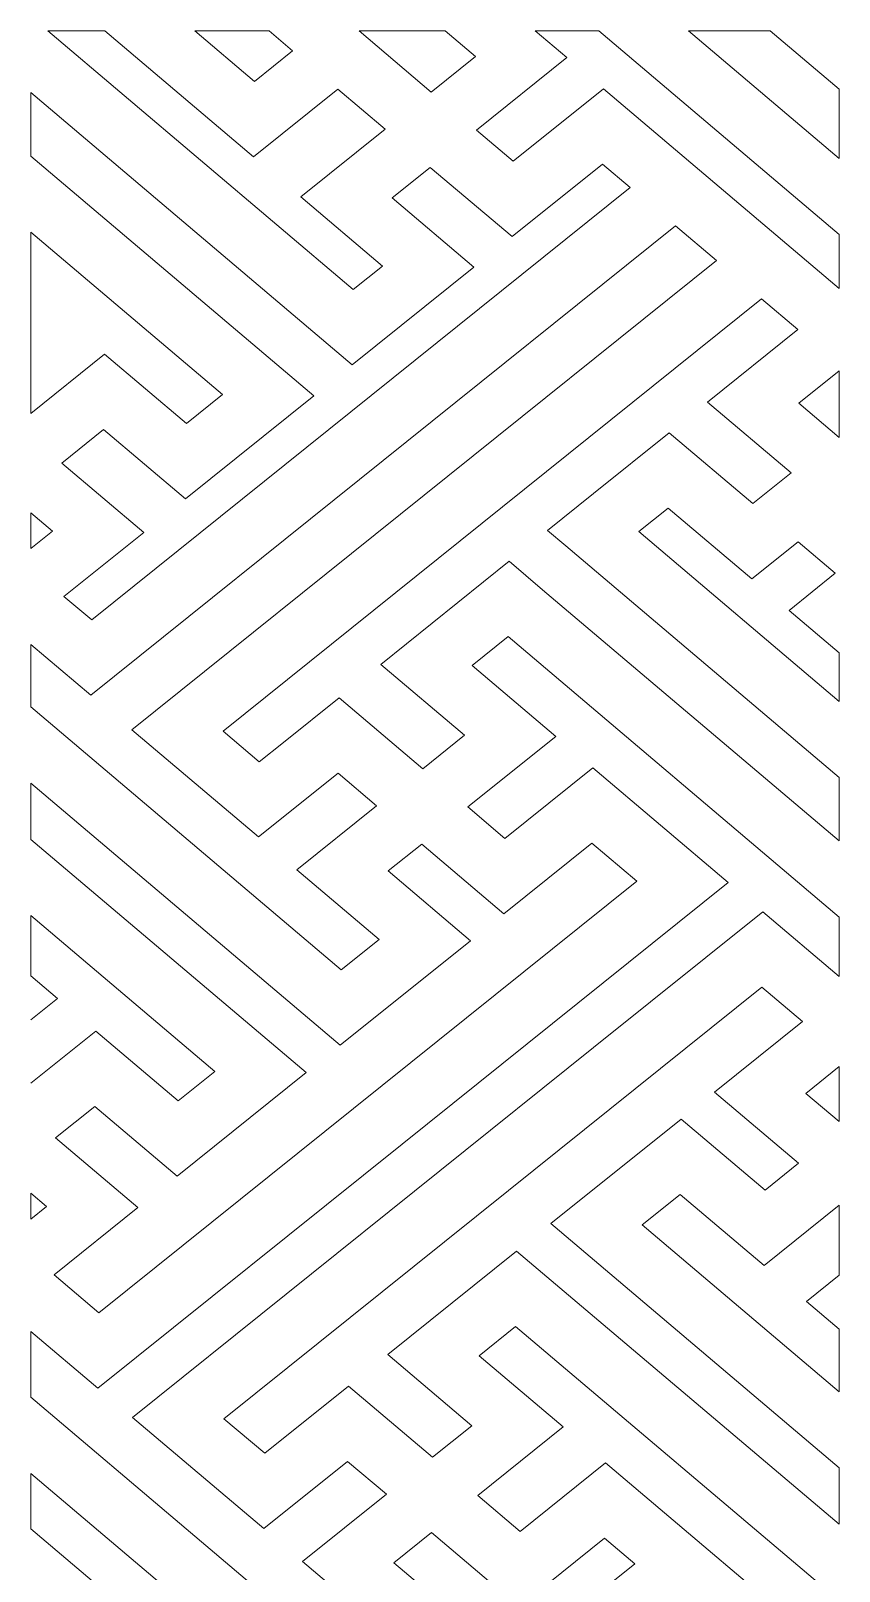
# Model space of a CAD drawing. Header units: centimetres. Extents: x -23.3 to 23.3, y -39.9 to 39.9.
# Drawn here: x 2.43 to 23.3, y 0.16 to 39.9 of the extents above; entities that cross this region are included whole.
import ezdxf

# ---------------------------------------------------------------- set-up
doc = ezdxf.new("R2010")
doc.units = ezdxf.units.CM
doc.header["$MEASUREMENT"] = 0
doc.layers.add('layer 1', color=7, linetype='Continuous')

msp = doc.modelspace()

# ---------------------------------------------------------------- linework, layer by layer
at = {"layer": 'layer 1', "color": 177, "lineweight": 9}
for points, knots in [([(2.87154, 39.89859), (2.87154, 39.89859), (10.75783, 33.22178), (10.75783, 33.22178), (10.75783, 33.22178), (10.75783, 33.22178), (11.51605, 33.83011), (11.51605, 33.83011), (11.51605, 33.83011), (11.51605, 33.83011), (9.405, 35.6174), (9.405, 35.6174), (9.405, 35.6174), (9.405, 35.6174), (11.58103, 37.36331), (11.58103, 37.36331), (11.58103, 37.36331), (11.58103, 37.36331), (10.36047, 38.39668), (10.36047, 38.39668), (10.36047, 38.39668), (10.36047, 38.39668), (8.18444, 36.65077), (8.18444, 36.65077), (8.18444, 36.65077), (8.18444, 36.65077), (4.34832, 39.89856), (4.34832, 39.89856), (4.34832, 39.89856), (4.34832, 39.89856), (2.87154, 39.89859), (2.87154, 39.89859)], [0, 0, 0, 0, 0.11111111, 0.11111111, 0.11111111, 0.11111111, 0.22222222, 0.22222222, 0.22222222, 0.22222222, 0.33333333, 0.33333333, 0.33333333, 0.33333333, 0.44444444, 0.44444444, 0.44444444, 0.44444444, 0.55555556, 0.55555556, 0.55555556, 0.55555556, 0.66666667, 0.66666667, 0.66666667, 0.66666667, 0.77777778, 0.77777778, 0.77777778, 0.77777778, 1, 1, 1, 1]), ([(6.6697, 39.89859), (6.6697, 39.89859), (8.58655, 39.89856), (8.58655, 39.89856), (8.58655, 39.89856), (8.58655, 39.89856), (9.1942, 39.3841), (9.1942, 39.3841), (9.1942, 39.3841), (9.1942, 39.3841), (8.21005, 38.59447), (8.21005, 38.59447), (8.21005, 38.59447), (8.21005, 38.59447), (6.6697, 39.89859), (6.6697, 39.89859)], [0, 0, 0, 0, 0.2, 0.2, 0.2, 0.2, 0.4, 0.4, 0.4, 0.4, 0.6, 0.6, 0.6, 0.6, 1, 1, 1, 1]), ([(10.90794, 39.89859), (10.90794, 39.89859), (13.13441, 39.89856), (13.13441, 39.89856), (13.13441, 39.89856), (13.13441, 39.89856), (13.91608, 39.23676), (13.91608, 39.23676), (13.91608, 39.23676), (13.91608, 39.23676), (12.77293, 38.31961), (12.77293, 38.31961), (12.77293, 38.31961), (12.77293, 38.31961), (10.90794, 39.89859), (10.90794, 39.89859)], [0, 0, 0, 0, 0.2, 0.2, 0.2, 0.2, 0.4, 0.4, 0.4, 0.4, 0.6, 0.6, 0.6, 0.6, 1, 1, 1, 1]), ([(17.21905, 38.40577), (17.21905, 38.40577), (23.30426, 33.25381), (23.30426, 33.25381), (23.30426, 33.25381), (23.30426, 33.25381), (23.30427, 34.64248), (23.30427, 34.64248), (23.30427, 34.64248), (23.30427, 34.64248), (17.09609, 39.89856), (17.09609, 39.89856), (17.09609, 39.89856), (17.09609, 39.89856), (15.45583, 39.89859), (15.45583, 39.89859), (15.45583, 39.89859), (15.45583, 39.89859), (16.27428, 39.20566), (16.27428, 39.20566), (16.27428, 39.20566), (16.27428, 39.20566), (13.93919, 37.33221), (13.93919, 37.33221), (13.93919, 37.33221), (13.93919, 37.33221), (14.88398, 36.5323), (14.88398, 36.5323), (14.88398, 36.5323), (14.88398, 36.5323), (17.21905, 38.40577), (17.21905, 38.40577)], [0, 0, 0, 0, 0.11111111, 0.11111111, 0.11111111, 0.11111111, 0.22222222, 0.22222222, 0.22222222, 0.22222222, 0.33333333, 0.33333333, 0.33333333, 0.33333333, 0.44444444, 0.44444444, 0.44444444, 0.44444444, 0.55555556, 0.55555556, 0.55555556, 0.55555556, 0.66666667, 0.66666667, 0.66666667, 0.66666667, 0.77777778, 0.77777778, 0.77777778, 0.77777778, 1, 1, 1, 1]), ([(19.41749, 39.89859), (19.41749, 39.89859), (23.30432, 36.60784), (23.30432, 36.60784), (23.30432, 36.60784), (23.30432, 36.60784), (23.30427, 38.3909), (23.30427, 38.3909), (23.30427, 38.3909), (23.30427, 38.3909), (21.52351, 39.89856), (21.52351, 39.89856), (21.52351, 39.89856), (21.52351, 39.89856), (19.41749, 39.89859), (19.41749, 39.89859)], [0, 0, 0, 0, 0.2, 0.2, 0.2, 0.2, 0.4, 0.4, 0.4, 0.4, 0.6, 0.6, 0.6, 0.6, 1, 1, 1, 1]), ([(6.42574, 27.82294), (6.42574, 27.82294), (9.73927, 30.48145), (9.73927, 30.48145), (9.73927, 30.48145), (9.73927, 30.48145), (2.43437, 36.66605), (2.43437, 36.66605), (2.43437, 36.66605), (2.43437, 36.66605), (2.43437, 38.30333), (2.43437, 38.30333), (2.43437, 38.30333), (2.43437, 38.30333), (10.73218, 31.2781), (10.73218, 31.2781), (10.73218, 31.2781), (10.73218, 31.2781), (13.87419, 33.799), (13.87419, 33.799), (13.87419, 33.799), (13.87419, 33.799), (11.76316, 35.58629), (11.76316, 35.58629), (11.76316, 35.58629), (11.76316, 35.58629), (12.74729, 36.3759), (12.74729, 36.3759), (12.74729, 36.3759), (12.74729, 36.3759), (14.85835, 34.58861), (14.85835, 34.58861), (14.85835, 34.58861), (14.85835, 34.58861), (17.19341, 36.46209), (17.19341, 36.46209), (17.19341, 36.46209), (17.19341, 36.46209), (17.90859, 35.85658), (17.90859, 35.85658), (17.90859, 35.85658), (17.90859, 35.85658), (4.00674, 24.70284), (4.00674, 24.70284), (4.00674, 24.70284), (4.00674, 24.70284), (3.29156, 25.30833), (3.29156, 25.30833), (3.29156, 25.30833), (3.29156, 25.30833), (5.34926, 26.95925), (5.34926, 26.95925), (5.34926, 26.95925), (5.34926, 26.95925), (3.23821, 28.74655), (3.23821, 28.74655), (3.23821, 28.74655), (3.23821, 28.74655), (4.31471, 29.61022), (4.31471, 29.61022), (4.31471, 29.61022), (4.31471, 29.61022), (6.42574, 27.82294), (6.42574, 27.82294)], [0, 0, 0, 0, 0.05882353, 0.05882353, 0.05882353, 0.05882353, 0.11764706, 0.11764706, 0.11764706, 0.11764706, 0.17647059, 0.17647059, 0.17647059, 0.17647059, 0.23529412, 0.23529412, 0.23529412, 0.23529412, 0.29411765, 0.29411765, 0.29411765, 0.29411765, 0.35294118, 0.35294118, 0.35294118, 0.35294118, 0.41176471, 0.41176471, 0.41176471, 0.41176471, 0.47058824, 0.47058824, 0.47058824, 0.47058824, 0.52941176, 0.52941176, 0.52941176, 0.52941176, 0.58823529, 0.58823529, 0.58823529, 0.58823529, 0.64705882, 0.64705882, 0.64705882, 0.64705882, 0.70588235, 0.70588235, 0.70588235, 0.70588235, 0.76470588, 0.76470588, 0.76470588, 0.76470588, 0.82352941, 0.82352941, 0.82352941, 0.82352941, 0.88235294, 0.88235294, 0.88235294, 0.88235294, 1, 1, 1, 1]), ([(10.44894, 15.67145), (10.44894, 15.67145), (2.43437, 22.45688), (2.43437, 22.45688), (2.43437, 22.45688), (2.43437, 22.45688), (2.43437, 24.06868), (2.43437, 24.06868), (2.43437, 24.06868), (2.43437, 24.06868), (3.98113, 22.75914), (3.98113, 22.75914), (3.98113, 22.75914), (3.98113, 22.75914), (19.07487, 34.86915), (19.07487, 34.86915), (19.07487, 34.86915), (19.07487, 34.86915), (20.13588, 33.97087), (20.13588, 33.97087), (20.13588, 33.97087), (20.13588, 33.97087), (5.04215, 21.86083), (5.04215, 21.86083), (5.04215, 21.86083), (5.04215, 21.86083), (8.31324, 19.09986), (8.31324, 19.09986), (8.31324, 19.09986), (8.31324, 19.09986), (10.37066, 20.74255), (10.37066, 20.74255), (10.37066, 20.74255), (10.37066, 20.74255), (11.35943, 19.90541), (11.35943, 19.90541), (11.35943, 19.90541), (11.35943, 19.90541), (9.30175, 18.25449), (9.30175, 18.25449), (9.30175, 18.25449), (9.30175, 18.25449), (11.4264, 16.45568), (11.4264, 16.45568), (11.4264, 16.45568), (11.4264, 16.45568), (10.44894, 15.67145), (10.44894, 15.67145)], [0, 0, 0, 0, 0.07692308, 0.07692308, 0.07692308, 0.07692308, 0.15384615, 0.15384615, 0.15384615, 0.15384615, 0.23076923, 0.23076923, 0.23076923, 0.23076923, 0.30769231, 0.30769231, 0.30769231, 0.30769231, 0.38461538, 0.38461538, 0.38461538, 0.38461538, 0.46153846, 0.46153846, 0.46153846, 0.46153846, 0.53846154, 0.53846154, 0.53846154, 0.53846154, 0.61538462, 0.61538462, 0.61538462, 0.61538462, 0.69230769, 0.69230769, 0.69230769, 0.69230769, 0.76923077, 0.76923077, 0.76923077, 0.76923077, 0.84615385, 0.84615385, 0.84615385, 0.84615385, 1, 1, 1, 1]), ([(7.38111, 30.51252), (7.38111, 30.51252), (2.43437, 34.70064), (2.43437, 34.70064), (2.43437, 34.70064), (2.43437, 34.70064), (2.43438, 30.02471), (2.43438, 30.02471), (2.43438, 30.02471), (2.43438, 30.02471), (4.34033, 31.55392), (4.34033, 31.55392), (4.34033, 31.55392), (4.34033, 31.55392), (6.45141, 29.7666), (6.45141, 29.7666), (6.45141, 29.7666), (6.45141, 29.7666), (7.38111, 30.51252), (7.38111, 30.51252)], [0, 0, 0, 0, 0.16666667, 0.16666667, 0.16666667, 0.16666667, 0.33333333, 0.33333333, 0.33333333, 0.33333333, 0.5, 0.5, 0.5, 0.5, 0.66666667, 0.66666667, 0.66666667, 0.66666667, 1, 1, 1, 1]), ([(23.30427, 18.99682), (23.30427, 18.99682), (23.30427, 20.6341), (23.30427, 20.6341), (23.30427, 20.6341), (23.30427, 20.6341), (16.24549, 26.61034), (16.24549, 26.61034), (16.24549, 26.61034), (16.24549, 26.61034), (15.77439, 27.00919), (15.77439, 27.00919), (15.77439, 27.00919), (15.77439, 27.00919), (16.96159, 27.96171), (16.96159, 27.96171), (16.96159, 27.96171), (16.96159, 27.96171), (18.91639, 29.5301), (18.91639, 29.5301), (18.91639, 29.5301), (18.91639, 29.5301), (21.0763, 27.70145), (21.0763, 27.70145), (21.0763, 27.70145), (21.0763, 27.70145), (22.06045, 28.49105), (22.06045, 28.49105), (22.06045, 28.49105), (22.06045, 28.49105), (19.90057, 30.31971), (19.90057, 30.31971), (19.90057, 30.31971), (19.90057, 30.31971), (22.23561, 32.19316), (22.23561, 32.19316), (22.23561, 32.19316), (22.23561, 32.19316), (21.30215, 32.98348), (21.30215, 32.98348), (21.30215, 32.98348), (21.30215, 32.98348), (7.40027, 21.82975), (7.40027, 21.82975), (7.40027, 21.82975), (7.40027, 21.82975), (8.33372, 21.03945), (8.33372, 21.03945), (8.33372, 21.03945), (8.33372, 21.03945), (8.95525, 21.5381), (8.95525, 21.5381), (8.95525, 21.5381), (8.95525, 21.5381), (10.39145, 22.69036), (10.39145, 22.69036), (10.39145, 22.69036), (10.39145, 22.69036), (12.55132, 20.8617), (12.55132, 20.8617), (12.55132, 20.8617), (12.55132, 20.8617), (13.62778, 21.72543), (13.62778, 21.72543), (13.62778, 21.72543), (13.62778, 21.72543), (11.46793, 23.55404), (11.46793, 23.55404), (11.46793, 23.55404), (11.46793, 23.55404), (14.78146, 26.21255), (14.78146, 26.21255), (14.78146, 26.21255), (14.78146, 26.21255), (15.64658, 25.48011), (15.64658, 25.48011), (15.64658, 25.48011), (15.64658, 25.48011), (23.30427, 18.99682), (23.30427, 18.99682)], [0, 0, 0, 0, 0.04761905, 0.04761905, 0.04761905, 0.04761905, 0.0952381, 0.0952381, 0.0952381, 0.0952381, 0.14285714, 0.14285714, 0.14285714, 0.14285714, 0.19047619, 0.19047619, 0.19047619, 0.19047619, 0.23809524, 0.23809524, 0.23809524, 0.23809524, 0.28571429, 0.28571429, 0.28571429, 0.28571429, 0.33333333, 0.33333333, 0.33333333, 0.33333333, 0.38095238, 0.38095238, 0.38095238, 0.38095238, 0.42857143, 0.42857143, 0.42857143, 0.42857143, 0.47619048, 0.47619048, 0.47619048, 0.47619048, 0.52380952, 0.52380952, 0.52380952, 0.52380952, 0.57142857, 0.57142857, 0.57142857, 0.57142857, 0.61904762, 0.61904762, 0.61904762, 0.61904762, 0.66666667, 0.66666667, 0.66666667, 0.66666667, 0.71428571, 0.71428571, 0.71428571, 0.71428571, 0.76190476, 0.76190476, 0.76190476, 0.76190476, 0.80952381, 0.80952381, 0.80952381, 0.80952381, 0.85714286, 0.85714286, 0.85714286, 0.85714286, 0.9047619, 0.9047619, 0.9047619, 0.9047619, 1, 1, 1, 1]), ([(23.30427, 29.40338), (23.30427, 29.40338), (23.30427, 31.12742), (23.30427, 31.12742), (23.30427, 31.12742), (23.30427, 31.12742), (22.25873, 30.28858), (22.25873, 30.28858), (22.25873, 30.28858), (22.25873, 30.28858), (23.30427, 29.40338), (23.30427, 29.40338)], [0, 0, 0, 0, 0.25, 0.25, 0.25, 0.25, 0.5, 0.5, 0.5, 0.5, 1, 1, 1, 1]), ([(2.43437, 26.54367), (2.43437, 26.54367), (2.99109, 26.99035), (2.99109, 26.99035), (2.99109, 26.99035), (2.99109, 26.99035), (2.43436, 27.4617), (2.43436, 27.4617), (2.43436, 27.4617), (2.43436, 27.4617), (2.43437, 26.54367), (2.43437, 26.54367)], [0, 0, 0, 0, 0.25, 0.25, 0.25, 0.25, 0.5, 0.5, 0.5, 0.5, 1, 1, 1, 1]), ([(23.20098, 25.90261), (23.20098, 25.90261), (22.00907, 24.94632), (22.00907, 24.94632), (22.00907, 24.94632), (22.00907, 24.94632), (23.30427, 23.84974), (23.30427, 23.84974), (23.30427, 23.84974), (23.30427, 23.84974), (23.30427, 22.5995), (23.30427, 22.5995), (23.30427, 22.5995), (23.30427, 22.5995), (18.13256, 26.97807), (18.13256, 26.97807), (18.13256, 26.97807), (18.13256, 26.97807), (18.89078, 27.58639), (18.89078, 27.58639), (18.89078, 27.58639), (18.89078, 27.58639), (21.05064, 25.75777), (21.05064, 25.75777), (21.05064, 25.75777), (21.05064, 25.75777), (22.24253, 26.71408), (22.24253, 26.71408), (22.24253, 26.71408), (22.24253, 26.71408), (23.20098, 25.90261), (23.20098, 25.90261)], [0, 0, 0, 0, 0.11111111, 0.11111111, 0.11111111, 0.11111111, 0.22222222, 0.22222222, 0.22222222, 0.22222222, 0.33333333, 0.33333333, 0.33333333, 0.33333333, 0.44444444, 0.44444444, 0.44444444, 0.44444444, 0.55555556, 0.55555556, 0.55555556, 0.55555556, 0.66666667, 0.66666667, 0.66666667, 0.66666667, 0.77777778, 0.77777778, 0.77777778, 0.77777778, 1, 1, 1, 1]), ([(23.30428, 15.49834), (23.30428, 15.49834), (23.30427, 17.03141), (23.30427, 17.03141), (23.30427, 17.03141), (23.30427, 17.03141), (14.75579, 24.26887), (14.75579, 24.26887), (14.75579, 24.26887), (14.75579, 24.26887), (13.82608, 23.52294), (13.82608, 23.52294), (13.82608, 23.52294), (13.82608, 23.52294), (15.98593, 21.69433), (15.98593, 21.69433), (15.98593, 21.69433), (15.98593, 21.69433), (13.71758, 19.87433), (13.71758, 19.87433), (13.71758, 19.87433), (13.71758, 19.87433), (14.67597, 19.06292), (14.67597, 19.06292), (14.67597, 19.06292), (14.67597, 19.06292), (16.94436, 20.8829), (16.94436, 20.8829), (16.94436, 20.8829), (16.94436, 20.8829), (20.43429, 17.92819), (20.43429, 17.92819), (20.43429, 17.92819), (20.43429, 17.92819), (12.01899, 11.17642), (12.01899, 11.17642), (12.01899, 11.17642), (12.01899, 11.17642), (4.16838, 4.87771), (4.16838, 4.87771), (4.16838, 4.87771), (4.16838, 4.87771), (2.43437, 6.34578), (2.43437, 6.34578), (2.43437, 6.34578), (2.43437, 6.34578), (2.43437, 4.6438), (2.43437, 4.6438), (2.43437, 4.6438), (2.43437, 4.6438), (10.67839, -2.33592), (10.67839, -2.33592), (10.67839, -2.33592), (10.67839, -2.33592), (11.71056, -1.50778), (11.71056, -1.50778), (11.71056, -1.50778), (11.71056, -1.50778), (9.44976, 0.40628), (9.44976, 0.40628), (9.44976, 0.40628), (9.44976, 0.40628), (11.61319, 2.14203), (11.61319, 2.14203), (11.61319, 2.14203), (11.61319, 2.14203), (10.60993, 2.99142), (10.60993, 2.99142), (10.60993, 2.99142), (10.60993, 2.99142), (8.44651, 1.25568), (8.44651, 1.25568), (8.44651, 1.25568), (8.44651, 1.25568), (5.06248, 4.12073), (5.06248, 4.12073), (5.06248, 4.12073), (5.06248, 4.12073), (16.96106, 13.66722), (16.96106, 13.66722), (16.96106, 13.66722), (16.96106, 13.66722), (21.32839, 17.17122), (21.32839, 17.17122), (21.32839, 17.17122), (21.32839, 17.17122), (23.30428, 15.49834), (23.30428, 15.49834)], [0, 0, 0, 0, 0.04347826, 0.04347826, 0.04347826, 0.04347826, 0.08695652, 0.08695652, 0.08695652, 0.08695652, 0.13043478, 0.13043478, 0.13043478, 0.13043478, 0.17391304, 0.17391304, 0.17391304, 0.17391304, 0.2173913, 0.2173913, 0.2173913, 0.2173913, 0.26086957, 0.26086957, 0.26086957, 0.26086957, 0.30434783, 0.30434783, 0.30434783, 0.30434783, 0.34782609, 0.34782609, 0.34782609, 0.34782609, 0.39130435, 0.39130435, 0.39130435, 0.39130435, 0.43478261, 0.43478261, 0.43478261, 0.43478261, 0.47826087, 0.47826087, 0.47826087, 0.47826087, 0.52173913, 0.52173913, 0.52173913, 0.52173913, 0.56521739, 0.56521739, 0.56521739, 0.56521739, 0.60869565, 0.60869565, 0.60869565, 0.60869565, 0.65217391, 0.65217391, 0.65217391, 0.65217391, 0.69565217, 0.69565217, 0.69565217, 0.69565217, 0.73913043, 0.73913043, 0.73913043, 0.73913043, 0.7826087, 0.7826087, 0.7826087, 0.7826087, 0.82608696, 0.82608696, 0.82608696, 0.82608696, 0.86956522, 0.86956522, 0.86956522, 0.86956522, 0.91304348, 0.91304348, 0.91304348, 0.91304348, 1, 1, 1, 1]), ([(4.19402, 6.8214), (4.19402, 6.8214), (18.07613, 17.95929), (18.07613, 17.95929), (18.07613, 17.95929), (18.07613, 17.95929), (16.91874, 18.93918), (16.91874, 18.93918), (16.91874, 18.93918), (16.91874, 18.93918), (14.65036, 17.11921), (14.65036, 17.11921), (14.65036, 17.11921), (14.65036, 17.11921), (12.52567, 18.91802), (12.52567, 18.91802), (12.52567, 18.91802), (12.52567, 18.91802), (11.65992, 18.2234), (11.65992, 18.2234), (11.65992, 18.2234), (11.65992, 18.2234), (13.78457, 16.42457), (13.78457, 16.42457), (13.78457, 16.42457), (13.78457, 16.42457), (10.42334, 13.72775), (10.42334, 13.72775), (10.42334, 13.72775), (10.42334, 13.72775), (2.43436, 20.49151), (2.43436, 20.49151), (2.43436, 20.49151), (2.43436, 20.49151), (2.43437, 19.037), (2.43437, 19.037), (2.43437, 19.037), (2.43437, 19.037), (9.54125, 13.02005), (9.54125, 13.02005), (9.54125, 13.02005), (9.54125, 13.02005), (6.21401, 10.35054), (6.21401, 10.35054), (6.21401, 10.35054), (6.21401, 10.35054), (4.08936, 12.14934), (4.08936, 12.14934), (4.08936, 12.14934), (4.08936, 12.14934), (3.0754, 11.33585), (3.0754, 11.33585), (3.0754, 11.33585), (3.0754, 11.33585), (5.20005, 9.53703), (5.20005, 9.53703), (5.20005, 9.53703), (5.20005, 9.53703), (3.03662, 7.8013), (3.03662, 7.8013), (3.03662, 7.8013), (3.03662, 7.8013), (4.19402, 6.8214), (4.19402, 6.8214)], [0, 0, 0, 0, 0.05882353, 0.05882353, 0.05882353, 0.05882353, 0.11764706, 0.11764706, 0.11764706, 0.11764706, 0.17647059, 0.17647059, 0.17647059, 0.17647059, 0.23529412, 0.23529412, 0.23529412, 0.23529412, 0.29411765, 0.29411765, 0.29411765, 0.29411765, 0.35294118, 0.35294118, 0.35294118, 0.35294118, 0.41176471, 0.41176471, 0.41176471, 0.41176471, 0.47058824, 0.47058824, 0.47058824, 0.47058824, 0.52941176, 0.52941176, 0.52941176, 0.52941176, 0.58823529, 0.58823529, 0.58823529, 0.58823529, 0.64705882, 0.64705882, 0.64705882, 0.64705882, 0.70588235, 0.70588235, 0.70588235, 0.70588235, 0.76470588, 0.76470588, 0.76470588, 0.76470588, 0.82352941, 0.82352941, 0.82352941, 0.82352941, 0.88235294, 0.88235294, 0.88235294, 0.88235294, 1, 1, 1, 1]), ([(2.43437, 12.74466), (2.43437, 12.74466), (4.11497, 14.09305), (4.11497, 14.09305), (4.11497, 14.09305), (4.11497, 14.09305), (6.23966, 12.29422), (6.23966, 12.29422), (6.23966, 12.29422), (6.23966, 12.29422), (7.1831, 13.05115), (7.1831, 13.05115), (7.1831, 13.05115), (7.1831, 13.05115), (2.43437, 17.0716), (2.43437, 17.0716), (2.43437, 17.0716), (2.43437, 17.0716), (2.43437, 15.51591), (2.43437, 15.51591), (2.43437, 15.51591), (2.43437, 15.51591), (3.12137, 14.93428), (3.12137, 14.93428), (3.12137, 14.93428), (3.12137, 14.93428), (2.43437, 14.38306), (2.43437, 14.38306)], [0, 0, 0, 0, 0.125, 0.125, 0.125, 0.125, 0.25, 0.25, 0.25, 0.25, 0.375, 0.375, 0.375, 0.375, 0.5, 0.5, 0.5, 0.5, 0.625, 0.625, 0.625, 0.625, 0.75, 0.75, 0.75, 0.75, 1, 1, 1, 1]), ([(21.38964, 9.98586), (21.38964, 9.98586), (19.22013, 11.82263), (19.22013, 11.82263), (19.22013, 11.82263), (19.22013, 11.82263), (15.85887, 9.12582), (15.85887, 9.12582), (15.85887, 9.12582), (15.85887, 9.12582), (23.30108, 2.82499), (23.30108, 2.82499), (23.30108, 2.82499), (23.30108, 2.82499), (23.30427, 1.36778), (23.30427, 1.36778), (23.30427, 1.36778), (23.30427, 1.36778), (14.97679, 8.41813), (14.97679, 8.41813), (14.97679, 8.41813), (14.97679, 8.41813), (11.64954, 5.7486), (11.64954, 5.7486), (11.64954, 5.7486), (11.64954, 5.7486), (13.81902, 3.91183), (13.81902, 3.91183), (13.81902, 3.91183), (13.81902, 3.91183), (12.80508, 3.09832), (12.80508, 3.09832), (12.80508, 3.09832), (12.80508, 3.09832), (10.6356, 4.93511), (10.6356, 4.93511), (10.6356, 4.93511), (10.6356, 4.93511), (8.47217, 3.19935), (8.47217, 3.19935), (8.47217, 3.19935), (8.47217, 3.19935), (7.42063, 4.08964), (7.42063, 4.08964), (7.42063, 4.08964), (7.42063, 4.08964), (14.76629, 9.9832), (14.76629, 9.9832), (14.76629, 9.9832), (14.76629, 9.9832), (21.30274, 15.22753), (21.30274, 15.22753), (21.30274, 15.22753), (21.30274, 15.22753), (22.35428, 14.33725), (22.35428, 14.33725), (22.35428, 14.33725), (22.35428, 14.33725), (20.0859, 12.51725), (20.0859, 12.51725), (20.0859, 12.51725), (20.0859, 12.51725), (22.25541, 10.68047), (22.25541, 10.68047), (22.25541, 10.68047), (22.25541, 10.68047), (21.38964, 9.98586), (21.38964, 9.98586)], [0, 0, 0, 0, 0.05555556, 0.05555556, 0.05555556, 0.05555556, 0.11111111, 0.11111111, 0.11111111, 0.11111111, 0.16666667, 0.16666667, 0.16666667, 0.16666667, 0.22222222, 0.22222222, 0.22222222, 0.22222222, 0.27777778, 0.27777778, 0.27777778, 0.27777778, 0.33333333, 0.33333333, 0.33333333, 0.33333333, 0.38888889, 0.38888889, 0.38888889, 0.38888889, 0.44444444, 0.44444444, 0.44444444, 0.44444444, 0.5, 0.5, 0.5, 0.5, 0.55555556, 0.55555556, 0.55555556, 0.55555556, 0.61111111, 0.61111111, 0.61111111, 0.61111111, 0.66666667, 0.66666667, 0.66666667, 0.66666667, 0.72222222, 0.72222222, 0.72222222, 0.72222222, 0.77777778, 0.77777778, 0.77777778, 0.77777778, 0.83333333, 0.83333333, 0.83333333, 0.83333333, 0.88888889, 0.88888889, 0.88888889, 0.88888889, 1, 1, 1, 1]), ([(23.30427, 11.75789), (23.30427, 11.75789), (23.30428, 13.17627), (23.30428, 13.17627), (23.30428, 13.17627), (23.30428, 13.17627), (22.44409, 12.48614), (22.44409, 12.48614), (22.44409, 12.48614), (22.44409, 12.48614), (23.30427, 11.75789), (23.30427, 11.75789)], [0, 0, 0, 0, 0.25, 0.25, 0.25, 0.25, 0.5, 0.5, 0.5, 0.5, 1, 1, 1, 1]), ([(2.43437, 9.91315), (2.43437, 9.91315), (2.43551, 9.24208), (2.43551, 9.24208), (2.43551, 9.24208), (2.43551, 9.24208), (2.84187, 9.56814), (2.84187, 9.56814), (2.84187, 9.56814), (2.84187, 9.56814), (2.43437, 9.91315), (2.43437, 9.91315)], [0, 0, 0, 0, 0.25, 0.25, 0.25, 0.25, 0.5, 0.5, 0.5, 0.5, 1, 1, 1, 1]), ([(23.30428, 7.794), (23.30428, 7.794), (23.30427, 9.59886), (23.30427, 9.59886), (23.30427, 9.59886), (23.30427, 9.59886), (21.36401, 8.04215), (21.36401, 8.04215), (21.36401, 8.04215), (21.36401, 8.04215), (19.19452, 9.87892), (19.19452, 9.87892), (19.19452, 9.87892), (19.19452, 9.87892), (18.21704, 9.09471), (18.21704, 9.09471), (18.21704, 9.09471), (18.21704, 9.09471), (23.30427, 4.78766), (23.30427, 4.78766), (23.30427, 4.78766), (23.30427, 4.78766), (23.30428, 6.39944), (23.30428, 6.39944), (23.30428, 6.39944), (23.30428, 6.39944), (22.45856, 7.11548), (22.45856, 7.11548), (22.45856, 7.11548), (22.45856, 7.11548), (23.30428, 7.794), (23.30428, 7.794)], [0, 0, 0, 0, 0.11111111, 0.11111111, 0.11111111, 0.11111111, 0.22222222, 0.22222222, 0.22222222, 0.22222222, 0.33333333, 0.33333333, 0.33333333, 0.33333333, 0.44444444, 0.44444444, 0.44444444, 0.44444444, 0.55555556, 0.55555556, 0.55555556, 0.55555556, 0.66666667, 0.66666667, 0.66666667, 0.66666667, 0.77777778, 0.77777778, 0.77777778, 0.77777778, 1, 1, 1, 1]), ([(23.30427, -2.15333), (23.30427, -2.15333), (23.30426, -0.59761), (23.30426, -0.59761), (23.30426, -0.59761), (23.30426, -0.59761), (14.95114, 6.47446), (14.95114, 6.47446), (14.95114, 6.47446), (14.95114, 6.47446), (14.00769, 5.71751), (14.00769, 5.71751), (14.00769, 5.71751), (14.00769, 5.71751), (16.17717, 3.88076), (16.17717, 3.88076), (16.17717, 3.88076), (16.17717, 3.88076), (13.97133, 2.11095), (13.97133, 2.11095), (13.97133, 2.11095), (13.97133, 2.11095), (15.06586, 1.18428), (15.06586, 1.18428), (15.06586, 1.18428), (15.06586, 1.18428), (17.27173, 2.95405), (17.27173, 2.95405), (17.27173, 2.95405), (17.27173, 2.95405), (23.30427, -2.15333), (23.30427, -2.15333)], [0, 0, 0, 0, 0.11111111, 0.11111111, 0.11111111, 0.11111111, 0.22222222, 0.22222222, 0.22222222, 0.22222222, 0.33333333, 0.33333333, 0.33333333, 0.33333333, 0.44444444, 0.44444444, 0.44444444, 0.44444444, 0.55555556, 0.55555556, 0.55555556, 0.55555556, 0.66666667, 0.66666667, 0.66666667, 0.66666667, 0.77777778, 0.77777778, 0.77777778, 0.77777778, 1, 1, 1, 1]), ([(3.37002, -10.12264), (3.37002, -10.12264), (5.69525, -8.25711), (5.69525, -8.25711), (5.69525, -8.25711), (5.69525, -8.25711), (3.4345, -6.34308), (3.4345, -6.34308), (3.4345, -6.34308), (3.4345, -6.34308), (4.2519, -5.68728), (4.2519, -5.68728), (4.2519, -5.68728), (4.2519, -5.68728), (6.51263, -7.6013), (6.51263, -7.6013), (6.51263, -7.6013), (6.51263, -7.6013), (9.78794, -4.97347), (9.78794, -4.97347), (9.78794, -4.97347), (9.78794, -4.97347), (2.43437, 1.25233), (2.43437, 1.25233), (2.43437, 1.25233), (2.43437, 1.25233), (2.43437, 2.67841), (2.43437, 2.67841), (2.43437, 2.67841), (2.43437, 2.67841), (10.65278, -4.27959), (10.65278, -4.27959), (10.65278, -4.27959), (10.65278, -4.27959), (14.06874, -1.53889), (14.06874, -1.53889), (14.06874, -1.53889), (14.06874, -1.53889), (11.80792, 0.3752), (11.80792, 0.3752), (11.80792, 0.3752), (11.80792, 0.3752), (12.77943, 1.15466), (12.77943, 1.15466), (12.77943, 1.15466), (12.77943, 1.15466), (15.04024, -0.75942), (15.04024, -0.75942), (15.04024, -0.75942), (15.04024, -0.75942), (17.24609, 1.01037), (17.24609, 1.01037), (17.24609, 1.01037), (17.24609, 1.01037), (18.02929, 0.34727), (18.02929, 0.34727), (18.02929, 0.34727), (18.02929, 0.34727), (4.15324, -10.78574), (4.15324, -10.78574), (4.15324, -10.78574), (4.15324, -10.78574), (3.37002, -10.12264), (3.37002, -10.12264)], [0, 0, 0, 0, 0.05882353, 0.05882353, 0.05882353, 0.05882353, 0.11764706, 0.11764706, 0.11764706, 0.11764706, 0.17647059, 0.17647059, 0.17647059, 0.17647059, 0.23529412, 0.23529412, 0.23529412, 0.23529412, 0.29411765, 0.29411765, 0.29411765, 0.29411765, 0.35294118, 0.35294118, 0.35294118, 0.35294118, 0.41176471, 0.41176471, 0.41176471, 0.41176471, 0.47058824, 0.47058824, 0.47058824, 0.47058824, 0.52941176, 0.52941176, 0.52941176, 0.52941176, 0.58823529, 0.58823529, 0.58823529, 0.58823529, 0.64705882, 0.64705882, 0.64705882, 0.64705882, 0.70588235, 0.70588235, 0.70588235, 0.70588235, 0.76470588, 0.76470588, 0.76470588, 0.76470588, 0.82352941, 0.82352941, 0.82352941, 0.82352941, 0.88235294, 0.88235294, 0.88235294, 0.88235294, 1, 1, 1, 1])]:
    msp.add_open_spline(points, degree=3, knots=knots, dxfattribs=at)

doc.saveas('drawing.dxf')
